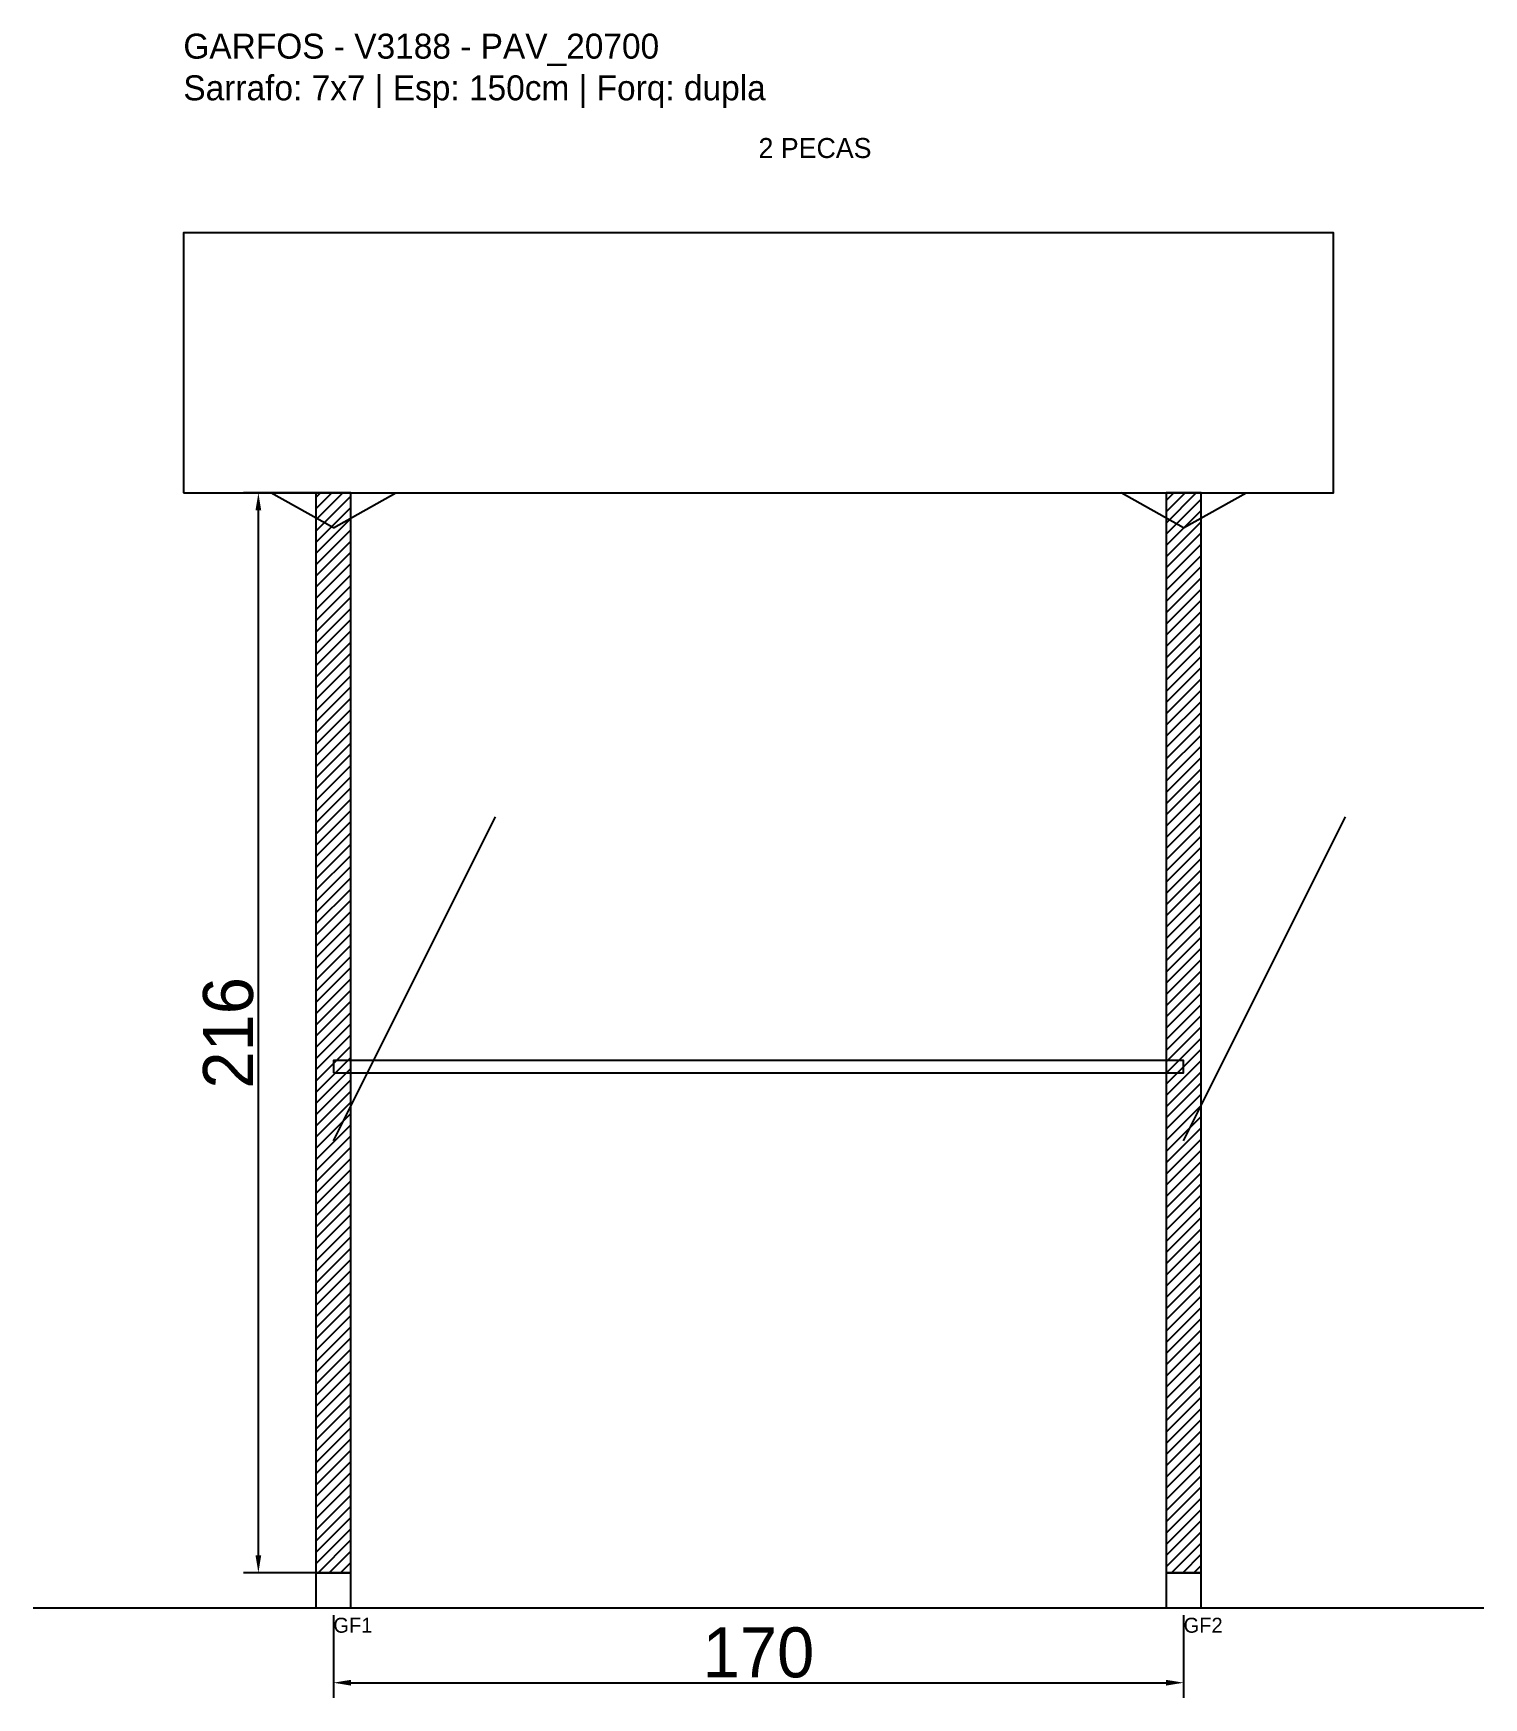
# Model space of a CAD drawing. Header units: metres. Extents: x -30 to 260, y -25 to 308.
import ezdxf

# ---------------------------------------------------------------- set-up
doc = ezdxf.new("R2010")
doc.units = ezdxf.units.M
for name, color, linetype in [('BARRA_ANCORAGEM', 1, 'Continuous'), ('COTA', 241, 'Continuous'), ('GARFOS OK', 3, 'Continuous'), ('NOME DA VIGA', 6, 'Continuous'), ('SARR_7x7', 40, 'Continuous'), ('TIRAS REESCORAMENTO', 252, 'Continuous'), ('VIGAS', 3, 'Continuous')]:
    doc.layers.add(name, color=color, linetype=linetype)
doc.dimstyles.new('EZ DXF', dxfattribs={"dimtxt": 10, "dimasz": 3.5, "dimexe": 3, "dimexo": 1.5, "dimgap": 1, "dimtad": 1, "dimdec": 1, "dimdsep": 46, "dimcen": 2.5, "dimazin": 3, "dimtfac": 1, "dimtmove": 0, "dimatfit": 3})

msp = doc.modelspace()

# ---------------------------------------------------------------- hatches: boundary and pattern name
at = {"layer": 'COTA'}
h = msp.add_hatch(dxfattribs=at)
h.set_pattern_fill('ANSI31', scale=0.5)
h.paths.add_polyline_path([(26.5, 0), (33.5, 0), (33.5, 216), (26.5, 216)])
h = msp.add_hatch(dxfattribs=at)
h.set_pattern_fill('ANSI31', scale=0.5)
h.paths.add_polyline_path([(196.5, 0), (203.5, 0), (203.5, 216), (196.5, 216)])

# ---------------------------------------------------------------- linework, layer by layer
at = {"layer": 'BARRA_ANCORAGEM'}
for p, q in [((30, 86.4), (62.4, 151.2)), ((200, 86.4), (232.4, 151.2))]:
    msp.add_line(p, q, dxfattribs=at)
at = {"layer": 'GARFOS OK'}
for p, q in [((30, 209), (17.5, 216)), ((17.5, 216), (42.5, 216)), ((30, 209), (42.5, 216)), ((200, 209), (187.5, 216)), ((187.5, 216), (212.5, 216)), ((200, 209), (212.5, 216))]:
    msp.add_line(p, q, dxfattribs=at)
at = {"layer": 'GARFOS OK', "linetype": 'CONTINUOUS'}
msp.add_line((-30, -7), (260, -7), dxfattribs=at)
at = {"layer": 'GARFOS OK'}
for points in [[(26.5, 0), (33.5, 0), (33.5, 216), (26.5, 216), (26.5, 0)], [(196.5, 0), (203.5, 0), (203.5, 216), (196.5, 216), (196.5, 0)]]:
    msp.add_lwpolyline(points, dxfattribs=at)
at = {"layer": 'SARR_7x7'}
for points in [[(26.5, -7), (33.5, -7), (33.5, 0), (26.5, 0), (26.5, -7)], [(196.5, -7), (203.5, -7), (203.5, 0), (196.5, 0), (196.5, -7)]]:
    msp.add_lwpolyline(points, dxfattribs=at)
at = {"layer": 'TIRAS REESCORAMENTO'}
msp.add_lwpolyline([(30, 100), (200, 100), (200, 102.5), (30, 102.5), (30, 100)], dxfattribs=at)
at = {"layer": 'VIGAS'}
msp.add_lwpolyline([(0, 216), (230, 216), (230, 268), (0, 268), (0, 216)], dxfattribs=at)

# ---------------------------------------------------------------- texts
at = {"layer": 'NOME DA VIGA'}
for s, height, p in [('2 PECAS', 4, (115, 283)), ('GF1', 3, (30, -12)), ('GF2', 3, (200, -12))]:
    msp.add_text(s, height=height, dxfattribs=at).set_placement(p)
at = {"layer": 'NOME DA VIGA', "insert": (0, 293), "char_height": 5, "attachment_point": 7}
msp.add_mtext('GARFOS - V3188 - PAV_20700\\PSarrafo: 7x7 | Esp: 150cm | Forq: dupla', dxfattribs=at)

# ---------------------------------------------------------------- dimensions: what is measured, and where the dimension line sits
at = {"layer": 'COTA'}
msp.add_linear_dim(base=(15, 0), p1=(30, 0), p2=(30, 216), angle=90, dimstyle='EZ DXF', dxfattribs=at).render()
msp.add_linear_dim(base=(30, -22), p1=(30, -7), p2=(200, -7), dimstyle='EZ DXF', dxfattribs=at).render()

doc.saveas('drawing.dxf')
